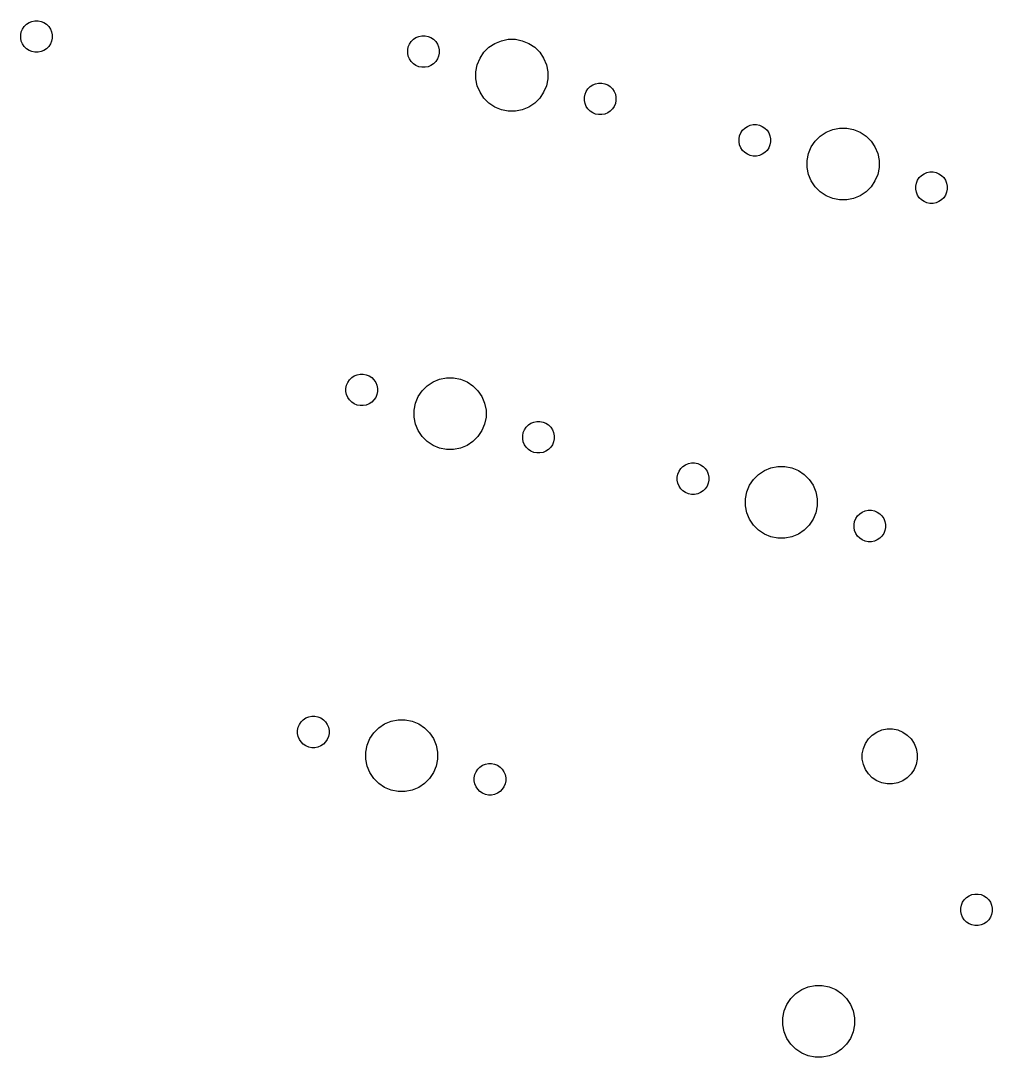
# Model space of a CAD drawing. Extents: x -26.1 to -7.5, y -7.6 to -2.3.
# Drawn here: x -19.112 to -16.988, y -7.202 to -4.936 of the extents above; entities that cross this region are included whole.
import ezdxf

# ---------------------------------------------------------------- set-up
doc = ezdxf.new("R2010")
doc.units = 0
doc.header["$MEASUREMENT"] = 0
doc.layers.add('BLACK', color=7, linetype='CONTINUOUS')

msp = doc.modelspace()

# ---------------------------------------------------------------- linework, layer by layer
at = {"layer": 'BLACK', "linetype": 'CONTINUOUS'}
for p, q in [((-19.0995, -4.94324), (-19.0938, -4.93947)), ((-19.0938, -4.93947), (-19.0875, -4.93688)), ((-19.0875, -4.93688), (-19.0809, -4.93555)), ((-19.0809, -4.93555), (-19.0741, -4.93555)), ((-19.0741, -4.93555), (-19.0675, -4.93688)), ((-19.0675, -4.93688), (-19.0612, -4.93947)), ((-19.0612, -4.93947), (-19.0555, -4.94324)), ((-19.1119, -4.96661), (-19.1106, -4.95995)), ((-19.1106, -4.95995), (-19.108, -4.95368)), ((-19.108, -4.95368), (-19.1043, -4.94804)), ((-19.1043, -4.94804), (-19.0995, -4.94324)), ((-19.0555, -4.94324), (-19.0507, -4.94804)), ((-19.0507, -4.94804), (-19.047, -4.95368)), ((-19.047, -4.95368), (-19.0444, -4.95995)), ((-19.0444, -4.95995), (-19.0431, -4.96661)), ((-19.1119, -4.97339), (-19.1119, -4.96661)), ((-19.1106, -4.98005), (-19.1119, -4.97339)), ((-19.108, -4.98632), (-19.1106, -4.98005)), ((-19.1043, -4.99196), (-19.108, -4.98632)), ((-19.047, -4.98632), (-19.0507, -4.99196)), ((-19.0444, -4.98005), (-19.047, -4.98632)), ((-19.0431, -4.97339), (-19.0444, -4.98005)), ((-19.0431, -4.96661), (-19.0431, -4.97339)), ((-18.2645, -4.99287), (-18.2619, -4.9866)), ((-18.2619, -4.9866), (-18.2581, -4.98096)), ((-18.2581, -4.98096), (-18.2533, -4.97616)), ((-18.2533, -4.97616), (-18.2477, -4.97239)), ((-18.2477, -4.97239), (-18.2414, -4.9698)), ((-18.2414, -4.9698), (-18.2347, -4.96847)), ((-18.2347, -4.96847), (-18.2279, -4.96847)), ((-18.2279, -4.96847), (-18.2213, -4.9698)), ((-18.2213, -4.9698), (-18.215, -4.97239)), ((-18.215, -4.97239), (-18.2094, -4.97616)), ((-18.2094, -4.97616), (-18.2046, -4.98096)), ((-18.2046, -4.98096), (-18.2008, -4.9866)), ((-18.2008, -4.9866), (-18.1982, -4.99287)), ((-18.0882, -4.99371), (-18.0753, -4.98512)), ((-18.0753, -4.98512), (-18.061, -4.9792)), ((-18.061, -4.9792), (-18.0459, -4.97619)), ((-18.0459, -4.97619), (-18.0304, -4.97619)), ((-18.0304, -4.97619), (-18.0153, -4.9792)), ((-18.0153, -4.9792), (-18.001, -4.98512)), ((-18.001, -4.98512), (-17.9881, -4.99371)), ((-19.0995, -4.99676), (-19.1043, -4.99196)), ((-19.0938, -5.00053), (-19.0995, -4.99676)), ((-19.0875, -5.00312), (-19.0938, -5.00053)), ((-19.0809, -5.00445), (-19.0875, -5.00312)), ((-19.0741, -5.00445), (-19.0809, -5.00445)), ((-19.0675, -5.00312), (-19.0741, -5.00445)), ((-19.0612, -5.00053), (-19.0675, -5.00312)), ((-19.0555, -4.99676), (-19.0612, -5.00053)), ((-19.0507, -4.99196), (-19.0555, -4.99676)), ((-18.2658, -4.99953), (-18.2645, -4.99287)), ((-18.2658, -5.00631), (-18.2658, -4.99953)), ((-18.2645, -5.01297), (-18.2658, -5.00631)), ((-18.1982, -4.99287), (-18.1969, -4.99953)), ((-18.1969, -5.00631), (-18.1982, -5.01297)), ((-18.1969, -4.99953), (-18.1969, -5.00631)), ((-18.1077, -5.0175), (-18.0991, -5.00464)), ((-18.0991, -5.00464), (-18.0882, -4.99371)), ((-17.9881, -4.99371), (-17.9772, -5.00464)), ((-17.9772, -5.00464), (-17.9686, -5.0175)), ((-18.2619, -5.01924), (-18.2645, -5.01297)), ((-18.2581, -5.02488), (-18.2619, -5.01924)), ((-18.2533, -5.02968), (-18.2581, -5.02488)), ((-18.2477, -5.03345), (-18.2533, -5.02968)), ((-18.2094, -5.02968), (-18.215, -5.03345)), ((-18.2046, -5.02488), (-18.2094, -5.02968)), ((-18.2008, -5.01924), (-18.2046, -5.02488)), ((-18.1982, -5.01297), (-18.2008, -5.01924)), ((-18.1166, -5.04695), (-18.1136, -5.03179)), ((-18.1136, -5.03179), (-18.1077, -5.0175)), ((-17.9686, -5.0175), (-17.9627, -5.03179)), ((-17.9627, -5.03179), (-17.9596, -5.04695)), ((-18.2414, -5.03605), (-18.2477, -5.03345)), ((-18.2347, -5.03737), (-18.2414, -5.03605)), ((-18.2279, -5.03737), (-18.2347, -5.03737)), ((-18.2213, -5.03605), (-18.2279, -5.03737)), ((-18.215, -5.03345), (-18.2213, -5.03605)), ((-18.1166, -5.06242), (-18.1166, -5.04695)), ((-17.9596, -5.04695), (-17.9596, -5.06242)), ((-18.1136, -5.07758), (-18.1166, -5.06242)), ((-18.1077, -5.09187), (-18.1136, -5.07758)), ((-17.9627, -5.07758), (-17.9686, -5.09187)), ((-17.9596, -5.06242), (-17.9627, -5.07758)), ((-17.8669, -5.07969), (-17.8613, -5.07592)), ((-17.8613, -5.07592), (-17.855, -5.07332)), ((-17.855, -5.07332), (-17.8484, -5.072)), ((-17.8484, -5.072), (-17.8416, -5.072)), ((-17.8416, -5.072), (-17.8349, -5.07332)), ((-17.8349, -5.07332), (-17.8286, -5.07592)), ((-17.8286, -5.07592), (-17.823, -5.07969)), ((-18.0991, -5.10473), (-18.1077, -5.09187)), ((-17.9686, -5.09187), (-17.9772, -5.10473)), ((-17.8794, -5.10306), (-17.8781, -5.0964)), ((-17.8781, -5.0964), (-17.8755, -5.09013)), ((-17.8755, -5.09013), (-17.8717, -5.08449)), ((-17.8717, -5.08449), (-17.8669, -5.07969)), ((-17.823, -5.07969), (-17.8182, -5.08449)), ((-17.8182, -5.08449), (-17.8144, -5.09013)), ((-17.8144, -5.09013), (-17.8118, -5.0964)), ((-17.8118, -5.0964), (-17.8105, -5.10306)), ((-18.0882, -5.11566), (-18.0991, -5.10473)), ((-18.0753, -5.12425), (-18.0882, -5.11566)), ((-17.9881, -5.11566), (-18.001, -5.12425)), ((-17.9772, -5.10473), (-17.9881, -5.11566)), ((-17.8794, -5.10984), (-17.8794, -5.10306)), ((-17.8781, -5.1165), (-17.8794, -5.10984)), ((-17.8755, -5.12277), (-17.8781, -5.1165)), ((-17.8717, -5.12841), (-17.8755, -5.12277)), ((-17.8144, -5.12277), (-17.8182, -5.12841)), ((-17.8118, -5.1165), (-17.8144, -5.12277)), ((-17.8105, -5.10984), (-17.8118, -5.1165)), ((-17.8105, -5.10306), (-17.8105, -5.10984)), ((-18.061, -5.13017), (-18.0753, -5.12425)), ((-18.0459, -5.13319), (-18.061, -5.13017)), ((-18.0304, -5.13319), (-18.0459, -5.13319)), ((-18.0153, -5.13017), (-18.0304, -5.13319)), ((-18.001, -5.12425), (-18.0153, -5.13017)), ((-17.8669, -5.13321), (-17.8717, -5.12841)), ((-17.8613, -5.13698), (-17.8669, -5.13321)), ((-17.855, -5.13957), (-17.8613, -5.13698)), ((-17.8484, -5.1409), (-17.855, -5.13957)), ((-17.8416, -5.1409), (-17.8484, -5.1409)), ((-17.8349, -5.13957), (-17.8416, -5.1409)), ((-17.8286, -5.13698), (-17.8349, -5.13957)), ((-17.823, -5.13321), (-17.8286, -5.13698)), ((-17.8182, -5.12841), (-17.823, -5.13321)), ((-17.5289, -5.17028), (-17.5232, -5.16651)), ((-17.5232, -5.16651), (-17.5169, -5.16391)), ((-17.5169, -5.16391), (-17.5103, -5.16259)), ((-17.5103, -5.16259), (-17.5035, -5.16259)), ((-17.5035, -5.16259), (-17.4968, -5.16391)), ((-17.4968, -5.16391), (-17.4906, -5.16651)), ((-17.4906, -5.16651), (-17.4849, -5.17028)), ((-17.5413, -5.19364), (-17.54, -5.18699)), ((-17.54, -5.18699), (-17.5374, -5.18072)), ((-17.5374, -5.18072), (-17.5336, -5.17508)), ((-17.5336, -5.17508), (-17.5289, -5.17028)), ((-17.4849, -5.17028), (-17.4801, -5.17508)), ((-17.4801, -5.17508), (-17.4764, -5.18072)), ((-17.4764, -5.18072), (-17.4738, -5.18699)), ((-17.4738, -5.18699), (-17.4724, -5.19364)), ((-17.3747, -5.19876), (-17.3637, -5.18782)), ((-17.3637, -5.18782), (-17.3509, -5.17923)), ((-17.3509, -5.17923), (-17.3366, -5.17332)), ((-17.3366, -5.17332), (-17.3214, -5.1703)), ((-17.3214, -5.1703), (-17.306, -5.1703)), ((-17.306, -5.1703), (-17.2908, -5.17332)), ((-17.2908, -5.17332), (-17.2765, -5.17923)), ((-17.2765, -5.17923), (-17.2637, -5.18782)), ((-17.2637, -5.18782), (-17.2527, -5.19876)), ((-17.5413, -5.20043), (-17.5413, -5.19364)), ((-17.54, -5.20708), (-17.5413, -5.20043)), ((-17.5374, -5.21335), (-17.54, -5.20708)), ((-17.5336, -5.219), (-17.5374, -5.21335)), ((-17.4764, -5.21335), (-17.4801, -5.219)), ((-17.4738, -5.20708), (-17.4764, -5.21335)), ((-17.4724, -5.20043), (-17.4738, -5.20708)), ((-17.4724, -5.19364), (-17.4724, -5.20043)), ((-17.3892, -5.2259), (-17.3833, -5.21162)), ((-17.3833, -5.21162), (-17.3747, -5.19876)), ((-17.2527, -5.19876), (-17.2441, -5.21162)), ((-17.2441, -5.21162), (-17.2382, -5.2259)), ((-17.5289, -5.22379), (-17.5336, -5.219)), ((-17.5232, -5.22756), (-17.5289, -5.22379)), ((-17.5169, -5.23016), (-17.5232, -5.22756)), ((-17.5103, -5.23148), (-17.5169, -5.23016)), ((-17.5035, -5.23148), (-17.5103, -5.23148)), ((-17.4968, -5.23016), (-17.5035, -5.23148)), ((-17.4906, -5.22756), (-17.4968, -5.23016)), ((-17.4849, -5.22379), (-17.4906, -5.22756)), ((-17.4801, -5.219), (-17.4849, -5.22379)), ((-17.3922, -5.24107), (-17.3892, -5.2259)), ((-17.2382, -5.2259), (-17.2352, -5.24107)), ((-17.3922, -5.25653), (-17.3922, -5.24107)), ((-17.3892, -5.2717), (-17.3922, -5.25653)), ((-17.2352, -5.25653), (-17.2382, -5.2717)), ((-17.2352, -5.24107), (-17.2352, -5.25653)), ((-17.3833, -5.28598), (-17.3892, -5.2717)), ((-17.2382, -5.2717), (-17.2441, -5.28598)), ((-17.151, -5.28425), (-17.1473, -5.2786)), ((-17.1473, -5.2786), (-17.1425, -5.2738)), ((-17.1425, -5.2738), (-17.1368, -5.27003)), ((-17.1368, -5.27003), (-17.1306, -5.26744)), ((-17.1306, -5.26744), (-17.1239, -5.26611)), ((-17.1239, -5.26611), (-17.1171, -5.26611)), ((-17.1171, -5.26611), (-17.1105, -5.26744)), ((-17.1105, -5.26744), (-17.1042, -5.27003)), ((-17.1042, -5.27003), (-17.0986, -5.2738)), ((-17.0986, -5.2738), (-17.0938, -5.2786)), ((-17.0938, -5.2786), (-17.09, -5.28425)), ((-17.3747, -5.29884), (-17.3833, -5.28598)), ((-17.3637, -5.30977), (-17.3747, -5.29884)), ((-17.2527, -5.29884), (-17.2637, -5.30977)), ((-17.2441, -5.28598), (-17.2527, -5.29884)), ((-17.155, -5.29717), (-17.1536, -5.29051)), ((-17.155, -5.30396), (-17.155, -5.29717)), ((-17.1536, -5.31061), (-17.155, -5.30396)), ((-17.1536, -5.29051), (-17.151, -5.28425)), ((-17.09, -5.28425), (-17.0874, -5.29051)), ((-17.0874, -5.29051), (-17.0861, -5.29717)), ((-17.0861, -5.30396), (-17.0874, -5.31061)), ((-17.0861, -5.29717), (-17.0861, -5.30396)), ((-17.3509, -5.31837), (-17.3637, -5.30977)), ((-17.3366, -5.32428), (-17.3509, -5.31837)), ((-17.3214, -5.3273), (-17.3366, -5.32428)), ((-17.2908, -5.32428), (-17.306, -5.3273)), ((-17.2765, -5.31837), (-17.2908, -5.32428)), ((-17.2637, -5.30977), (-17.2765, -5.31837)), ((-17.151, -5.31688), (-17.1536, -5.31061)), ((-17.1473, -5.32252), (-17.151, -5.31688)), ((-17.1425, -5.32732), (-17.1473, -5.32252)), ((-17.0938, -5.32252), (-17.0986, -5.32732)), ((-17.09, -5.31688), (-17.0938, -5.32252)), ((-17.0874, -5.31061), (-17.09, -5.31688)), ((-17.306, -5.3273), (-17.3214, -5.3273)), ((-17.1368, -5.33109), (-17.1425, -5.32732)), ((-17.1306, -5.33369), (-17.1368, -5.33109)), ((-17.1239, -5.33501), (-17.1306, -5.33369)), ((-17.1171, -5.33501), (-17.1239, -5.33501)), ((-17.1105, -5.33369), (-17.1171, -5.33501)), ((-17.1042, -5.33109), (-17.1105, -5.33369)), ((-17.0986, -5.32732), (-17.1042, -5.33109)), ((-18.3883, -5.71616), (-18.3827, -5.71239)), ((-18.3827, -5.71239), (-18.3764, -5.7098)), ((-18.3764, -5.7098), (-18.3697, -5.70847)), ((-18.3697, -5.70847), (-18.3629, -5.70847)), ((-18.3629, -5.70847), (-18.3563, -5.7098)), ((-18.3563, -5.7098), (-18.35, -5.71239)), ((-18.35, -5.71239), (-18.3444, -5.71616)), ((-18.4008, -5.73953), (-18.3995, -5.73287)), ((-18.3995, -5.73287), (-18.3969, -5.7266)), ((-18.3969, -5.7266), (-18.3931, -5.72096)), ((-18.3931, -5.72096), (-18.3883, -5.71616)), ((-18.3444, -5.71616), (-18.3396, -5.72096)), ((-18.3396, -5.72096), (-18.3358, -5.7266)), ((-18.3358, -5.7266), (-18.3332, -5.73287)), ((-18.3332, -5.73287), (-18.3319, -5.73953)), ((-18.2341, -5.74464), (-18.2232, -5.73371)), ((-18.2232, -5.73371), (-18.2103, -5.72512)), ((-18.2103, -5.72512), (-18.196, -5.7192)), ((-18.196, -5.7192), (-18.1809, -5.71619)), ((-18.1809, -5.71619), (-18.1654, -5.71619)), ((-18.1654, -5.71619), (-18.1503, -5.7192)), ((-18.1503, -5.7192), (-18.136, -5.72512)), ((-18.136, -5.72512), (-18.1231, -5.73371)), ((-18.1231, -5.73371), (-18.1122, -5.74464)), ((-18.4008, -5.74631), (-18.4008, -5.73953)), ((-18.3995, -5.75297), (-18.4008, -5.74631)), ((-18.3969, -5.75924), (-18.3995, -5.75297)), ((-18.3332, -5.75297), (-18.3358, -5.75924)), ((-18.3319, -5.74631), (-18.3332, -5.75297)), ((-18.3319, -5.73953), (-18.3319, -5.74631)), ((-18.2486, -5.77179), (-18.2427, -5.7575)), ((-18.2427, -5.7575), (-18.2341, -5.74464)), ((-18.1122, -5.74464), (-18.1036, -5.7575)), ((-18.1036, -5.7575), (-18.0977, -5.77179)), ((-18.3931, -5.76488), (-18.3969, -5.75924)), ((-18.3883, -5.76968), (-18.3931, -5.76488)), ((-18.3827, -5.77345), (-18.3883, -5.76968)), ((-18.3764, -5.77605), (-18.3827, -5.77345)), ((-18.3697, -5.77737), (-18.3764, -5.77605)), ((-18.3629, -5.77737), (-18.3697, -5.77737)), ((-18.3563, -5.77605), (-18.3629, -5.77737)), ((-18.35, -5.77345), (-18.3563, -5.77605)), ((-18.3444, -5.76968), (-18.35, -5.77345)), ((-18.3396, -5.76488), (-18.3444, -5.76968)), ((-18.3358, -5.75924), (-18.3396, -5.76488)), ((-18.2516, -5.78695), (-18.2486, -5.77179)), ((-18.0977, -5.77179), (-18.0946, -5.78695)), ((-18.2516, -5.80242), (-18.2516, -5.78695)), ((-18.2486, -5.81758), (-18.2516, -5.80242)), ((-18.0946, -5.80242), (-18.0977, -5.81758)), ((-18.0946, -5.78695), (-18.0946, -5.80242)), ((-18.2427, -5.83187), (-18.2486, -5.81758)), ((-18.0977, -5.81758), (-18.1036, -5.83187)), ((-18.0105, -5.83013), (-18.0067, -5.82449)), ((-18.0067, -5.82449), (-18.0019, -5.81969)), ((-18.0019, -5.81969), (-17.9963, -5.81592)), ((-17.9963, -5.81592), (-17.99, -5.81332)), ((-17.99, -5.81332), (-17.9834, -5.812)), ((-17.9834, -5.812), (-17.9766, -5.812)), ((-17.9766, -5.812), (-17.9699, -5.81332)), ((-17.9699, -5.81332), (-17.9636, -5.81592)), ((-17.9636, -5.81592), (-17.958, -5.81969)), ((-17.958, -5.81969), (-17.9532, -5.82449)), ((-17.9532, -5.82449), (-17.9494, -5.83013)), ((-18.2341, -5.84473), (-18.2427, -5.83187)), ((-18.2232, -5.85566), (-18.2341, -5.84473)), ((-18.1122, -5.84473), (-18.1231, -5.85566)), ((-18.1036, -5.83187), (-18.1122, -5.84473)), ((-18.0144, -5.84306), (-18.0131, -5.8364)), ((-18.0144, -5.84984), (-18.0144, -5.84306)), ((-18.0131, -5.8364), (-18.0105, -5.83013)), ((-17.9494, -5.83013), (-17.9468, -5.8364)), ((-17.9468, -5.8364), (-17.9455, -5.84306)), ((-17.9455, -5.84306), (-17.9455, -5.84984)), ((-18.2103, -5.86425), (-18.2232, -5.85566)), ((-18.196, -5.87017), (-18.2103, -5.86425)), ((-18.1809, -5.87319), (-18.196, -5.87017)), ((-18.1503, -5.87017), (-18.1654, -5.87319)), ((-18.136, -5.86425), (-18.1503, -5.87017)), ((-18.1231, -5.85566), (-18.136, -5.86425)), ((-18.0131, -5.8565), (-18.0144, -5.84984)), ((-18.0105, -5.86277), (-18.0131, -5.8565)), ((-18.0067, -5.86841), (-18.0105, -5.86277)), ((-18.0019, -5.87321), (-18.0067, -5.86841)), ((-17.9532, -5.86841), (-17.958, -5.87321)), ((-17.9494, -5.86277), (-17.9532, -5.86841)), ((-17.9468, -5.8565), (-17.9494, -5.86277)), ((-17.9455, -5.84984), (-17.9468, -5.8565)), ((-18.1654, -5.87319), (-18.1809, -5.87319)), ((-17.9963, -5.87698), (-18.0019, -5.87321)), ((-17.99, -5.87957), (-17.9963, -5.87698)), ((-17.9834, -5.8809), (-17.99, -5.87957)), ((-17.9766, -5.8809), (-17.9834, -5.8809)), ((-17.9699, -5.87957), (-17.9766, -5.8809)), ((-17.9636, -5.87698), (-17.9699, -5.87957)), ((-17.958, -5.87321), (-17.9636, -5.87698)), ((-17.6724, -5.92072), (-17.6686, -5.91508)), ((-17.6686, -5.91508), (-17.6639, -5.91028)), ((-17.6639, -5.91028), (-17.6582, -5.90651)), ((-17.6582, -5.90651), (-17.6519, -5.90391)), ((-17.6519, -5.90391), (-17.6453, -5.90259)), ((-17.6453, -5.90259), (-17.6385, -5.90259)), ((-17.6385, -5.90259), (-17.6318, -5.90391)), ((-17.6318, -5.90391), (-17.6256, -5.90651)), ((-17.6256, -5.90651), (-17.6199, -5.91028)), ((-17.6199, -5.91028), (-17.6151, -5.91508)), ((-17.6151, -5.91508), (-17.6114, -5.92072)), ((-17.4859, -5.91923), (-17.4716, -5.91332)), ((-17.4716, -5.91332), (-17.4564, -5.9103)), ((-17.4564, -5.9103), (-17.441, -5.9103)), ((-17.441, -5.9103), (-17.4258, -5.91332)), ((-17.4258, -5.91332), (-17.4115, -5.91923)), ((-17.6763, -5.93364), (-17.675, -5.92699)), ((-17.6763, -5.94043), (-17.6763, -5.93364)), ((-17.675, -5.92699), (-17.6724, -5.92072)), ((-17.6114, -5.92072), (-17.6088, -5.92699)), ((-17.6088, -5.92699), (-17.6074, -5.93364)), ((-17.6074, -5.93364), (-17.6074, -5.94043)), ((-17.5183, -5.95162), (-17.5097, -5.93876)), ((-17.5097, -5.93876), (-17.4987, -5.92782)), ((-17.4987, -5.92782), (-17.4859, -5.91923)), ((-17.4115, -5.91923), (-17.3987, -5.92782)), ((-17.3987, -5.92782), (-17.3877, -5.93876)), ((-17.3877, -5.93876), (-17.3791, -5.95162)), ((-17.675, -5.94708), (-17.6763, -5.94043)), ((-17.6724, -5.95335), (-17.675, -5.94708)), ((-17.6686, -5.959), (-17.6724, -5.95335)), ((-17.6639, -5.96379), (-17.6686, -5.959)), ((-17.6151, -5.959), (-17.6199, -5.96379)), ((-17.6114, -5.95335), (-17.6151, -5.959)), ((-17.6088, -5.94708), (-17.6114, -5.95335)), ((-17.6074, -5.94043), (-17.6088, -5.94708)), ((-17.5242, -5.9659), (-17.5183, -5.95162)), ((-17.3791, -5.95162), (-17.3732, -5.9659)), ((-17.6582, -5.96756), (-17.6639, -5.96379)), ((-17.6519, -5.97016), (-17.6582, -5.96756)), ((-17.6453, -5.97148), (-17.6519, -5.97016)), ((-17.6385, -5.97148), (-17.6453, -5.97148)), ((-17.6318, -5.97016), (-17.6385, -5.97148)), ((-17.6256, -5.96756), (-17.6318, -5.97016)), ((-17.6199, -5.96379), (-17.6256, -5.96756)), ((-17.5272, -5.98107), (-17.5242, -5.9659)), ((-17.5272, -5.99653), (-17.5272, -5.98107)), ((-17.3732, -5.9659), (-17.3702, -5.98107)), ((-17.3702, -5.98107), (-17.3702, -5.99653)), ((-17.5242, -6.0117), (-17.5272, -5.99653)), ((-17.3702, -5.99653), (-17.3732, -6.0117)), ((-17.2656, -6.00744), (-17.2589, -6.00611)), ((-17.2589, -6.00611), (-17.2521, -6.00611)), ((-17.2521, -6.00611), (-17.2455, -6.00744)), ((-17.5183, -6.02598), (-17.5242, -6.0117)), ((-17.5097, -6.03884), (-17.5183, -6.02598)), ((-17.3791, -6.02598), (-17.3877, -6.03884)), ((-17.3732, -6.0117), (-17.3791, -6.02598)), ((-17.2886, -6.03051), (-17.286, -6.02425)), ((-17.286, -6.02425), (-17.2823, -6.0186)), ((-17.2823, -6.0186), (-17.2775, -6.0138)), ((-17.2775, -6.0138), (-17.2718, -6.01003)), ((-17.2718, -6.01003), (-17.2656, -6.00744)), ((-17.2455, -6.00744), (-17.2392, -6.01003)), ((-17.2392, -6.01003), (-17.2336, -6.0138)), ((-17.2336, -6.0138), (-17.2288, -6.0186)), ((-17.2288, -6.0186), (-17.225, -6.02425)), ((-17.225, -6.02425), (-17.2224, -6.03051)), ((-17.4987, -6.04977), (-17.5097, -6.03884)), ((-17.4859, -6.05837), (-17.4987, -6.04977)), ((-17.3987, -6.04977), (-17.4115, -6.05837)), ((-17.3877, -6.03884), (-17.3987, -6.04977)), ((-17.29, -6.03717), (-17.2886, -6.03051)), ((-17.29, -6.04396), (-17.29, -6.03717)), ((-17.2886, -6.05061), (-17.29, -6.04396)), ((-17.286, -6.05688), (-17.2886, -6.05061)), ((-17.2224, -6.05061), (-17.225, -6.05688)), ((-17.2224, -6.03051), (-17.2211, -6.03717)), ((-17.2211, -6.04396), (-17.2224, -6.05061)), ((-17.2211, -6.03717), (-17.2211, -6.04396)), ((-17.4716, -6.06428), (-17.4859, -6.05837)), ((-17.4564, -6.0673), (-17.4716, -6.06428)), ((-17.441, -6.0673), (-17.4564, -6.0673)), ((-17.4258, -6.06428), (-17.441, -6.0673)), ((-17.4115, -6.05837), (-17.4258, -6.06428)), ((-17.2823, -6.06252), (-17.286, -6.05688)), ((-17.2775, -6.06732), (-17.2823, -6.06252)), ((-17.2718, -6.07109), (-17.2775, -6.06732)), ((-17.2656, -6.07369), (-17.2718, -6.07109)), ((-17.2589, -6.07501), (-17.2656, -6.07369)), ((-17.2521, -6.07501), (-17.2589, -6.07501)), ((-17.2455, -6.07369), (-17.2521, -6.07501)), ((-17.2392, -6.07109), (-17.2455, -6.07369)), ((-17.2336, -6.06732), (-17.2392, -6.07109)), ((-17.2288, -6.06252), (-17.2336, -6.06732)), ((-17.225, -6.05688), (-17.2288, -6.06252)), ((-18.4941, -6.46416), (-18.4885, -6.46039)), ((-18.4885, -6.46039), (-18.4822, -6.4578)), ((-18.4822, -6.4578), (-18.4756, -6.45647)), ((-18.4756, -6.45647), (-18.4688, -6.45647)), ((-18.4688, -6.45647), (-18.4621, -6.4578)), ((-18.4621, -6.4578), (-18.4559, -6.46039)), ((-18.4559, -6.46039), (-18.4502, -6.46416)), ((-18.5066, -6.48753), (-18.5053, -6.48087)), ((-18.5053, -6.48087), (-18.5027, -6.4746)), ((-18.5027, -6.4746), (-18.4989, -6.46896)), ((-18.4989, -6.46896), (-18.4941, -6.46416)), ((-18.4502, -6.46416), (-18.4454, -6.46896)), ((-18.4454, -6.46896), (-18.4417, -6.4746)), ((-18.4417, -6.4746), (-18.4391, -6.48087)), ((-18.4391, -6.48087), (-18.4377, -6.48753)), ((-18.34, -6.49264), (-18.329, -6.48171)), ((-18.329, -6.48171), (-18.3162, -6.47312)), ((-18.3162, -6.47312), (-18.3019, -6.4672)), ((-18.3019, -6.4672), (-18.2867, -6.46419)), ((-18.2867, -6.46419), (-18.2713, -6.46419)), ((-18.2713, -6.46419), (-18.2561, -6.4672)), ((-18.2561, -6.4672), (-18.2418, -6.47312)), ((-18.2418, -6.47312), (-18.229, -6.48171)), ((-18.229, -6.48171), (-18.218, -6.49264)), ((-18.5066, -6.49431), (-18.5066, -6.48753)), ((-18.5053, -6.50097), (-18.5066, -6.49431)), ((-18.5027, -6.50724), (-18.5053, -6.50097)), ((-18.4391, -6.50097), (-18.4417, -6.50724)), ((-18.4377, -6.49431), (-18.4391, -6.50097)), ((-18.4377, -6.48753), (-18.4377, -6.49431)), ((-18.3545, -6.51979), (-18.3486, -6.5055)), ((-18.3486, -6.5055), (-18.34, -6.49264)), ((-18.218, -6.49264), (-18.2094, -6.5055)), ((-18.2094, -6.5055), (-18.2035, -6.51979)), ((-17.2584, -6.50616), (-17.2501, -6.49781)), ((-17.2501, -6.49781), (-17.2402, -6.49124)), ((-17.2402, -6.49124), (-17.2293, -6.48672)), ((-17.2293, -6.48672), (-17.2177, -6.48441)), ((-17.2177, -6.48441), (-17.2059, -6.48441)), ((-17.2059, -6.48441), (-17.1943, -6.48672)), ((-17.1943, -6.48672), (-17.1834, -6.49124)), ((-17.1834, -6.49124), (-17.1736, -6.49781)), ((-17.1736, -6.49781), (-17.1652, -6.50616)), ((-18.4989, -6.51288), (-18.5027, -6.50724)), ((-18.4941, -6.51768), (-18.4989, -6.51288)), ((-18.4885, -6.52145), (-18.4941, -6.51768)), ((-18.4822, -6.52405), (-18.4885, -6.52145)), ((-18.4756, -6.52537), (-18.4822, -6.52405)), ((-18.4688, -6.52537), (-18.4756, -6.52537)), ((-18.4621, -6.52405), (-18.4688, -6.52537)), ((-18.4559, -6.52145), (-18.4621, -6.52405)), ((-18.4502, -6.51768), (-18.4559, -6.52145)), ((-18.4454, -6.51288), (-18.4502, -6.51768)), ((-18.4417, -6.50724), (-18.4454, -6.51288)), ((-18.3575, -6.53495), (-18.3545, -6.51979)), ((-18.2035, -6.51979), (-18.2005, -6.53495)), ((-17.2718, -6.5385), (-17.2695, -6.52691)), ((-17.2695, -6.52691), (-17.265, -6.51599)), ((-17.265, -6.51599), (-17.2584, -6.50616)), ((-17.1652, -6.50616), (-17.1586, -6.51599)), ((-17.1586, -6.51599), (-17.1541, -6.52691)), ((-17.1541, -6.52691), (-17.1518, -6.5385)), ((-18.3575, -6.55042), (-18.3575, -6.53495)), ((-18.3545, -6.56558), (-18.3575, -6.55042)), ((-18.2005, -6.55042), (-18.2035, -6.56558)), ((-18.2005, -6.53495), (-18.2005, -6.55042)), ((-17.2718, -6.55032), (-17.2718, -6.5385)), ((-17.2695, -6.56191), (-17.2718, -6.55032)), ((-17.1518, -6.55032), (-17.1541, -6.56191)), ((-17.1518, -6.5385), (-17.1518, -6.55032)), ((-18.3486, -6.57987), (-18.3545, -6.56558)), ((-18.2035, -6.56558), (-18.2094, -6.57987)), ((-18.1163, -6.57813), (-18.1126, -6.57249)), ((-18.1126, -6.57249), (-18.1078, -6.56769)), ((-18.1078, -6.56769), (-18.1021, -6.56392)), ((-18.1021, -6.56392), (-18.0959, -6.56132)), ((-18.0959, -6.56132), (-18.0892, -6.56)), ((-18.0892, -6.56), (-18.0824, -6.56)), ((-18.0824, -6.56), (-18.0758, -6.56132)), ((-18.0758, -6.56132), (-18.0695, -6.56392)), ((-18.0695, -6.56392), (-18.0639, -6.56769)), ((-18.0639, -6.56769), (-18.0591, -6.57249)), ((-18.0591, -6.57249), (-18.0553, -6.57813)), ((-17.265, -6.57283), (-17.2695, -6.56191)), ((-17.2584, -6.58266), (-17.265, -6.57283)), ((-17.1586, -6.57283), (-17.1652, -6.58266)), ((-17.1541, -6.56191), (-17.1586, -6.57283)), ((-18.34, -6.59273), (-18.3486, -6.57987)), ((-18.329, -6.60366), (-18.34, -6.59273)), ((-18.218, -6.59273), (-18.229, -6.60366)), ((-18.2094, -6.57987), (-18.218, -6.59273)), ((-18.1203, -6.59106), (-18.1189, -6.5844)), ((-18.1203, -6.59784), (-18.1203, -6.59106)), ((-18.1189, -6.5844), (-18.1163, -6.57813)), ((-18.0553, -6.57813), (-18.0527, -6.5844)), ((-18.0527, -6.5844), (-18.0514, -6.59106)), ((-18.0514, -6.59106), (-18.0514, -6.59784)), ((-17.2501, -6.59102), (-17.2584, -6.58266)), ((-17.2402, -6.59758), (-17.2501, -6.59102)), ((-17.1736, -6.59102), (-17.1834, -6.59758)), ((-17.1652, -6.58266), (-17.1736, -6.59102)), ((-18.3162, -6.61225), (-18.329, -6.60366)), ((-18.3019, -6.61817), (-18.3162, -6.61225)), ((-18.2867, -6.62119), (-18.3019, -6.61817)), ((-18.2561, -6.61817), (-18.2713, -6.62119)), ((-18.2418, -6.61225), (-18.2561, -6.61817)), ((-18.229, -6.60366), (-18.2418, -6.61225)), ((-18.1189, -6.6045), (-18.1203, -6.59784)), ((-18.1163, -6.61077), (-18.1189, -6.6045)), ((-18.1126, -6.61641), (-18.1163, -6.61077)), ((-18.1078, -6.62121), (-18.1126, -6.61641)), ((-18.0591, -6.61641), (-18.0639, -6.62121)), ((-18.0553, -6.61077), (-18.0591, -6.61641)), ((-18.0527, -6.6045), (-18.0553, -6.61077)), ((-18.0514, -6.59784), (-18.0527, -6.6045)), ((-17.2293, -6.6021), (-17.2402, -6.59758)), ((-17.2177, -6.60441), (-17.2293, -6.6021)), ((-17.2059, -6.60441), (-17.2177, -6.60441)), ((-17.1943, -6.6021), (-17.2059, -6.60441)), ((-17.1834, -6.59758), (-17.1943, -6.6021)), ((-18.2713, -6.62119), (-18.2867, -6.62119)), ((-18.1021, -6.62498), (-18.1078, -6.62121)), ((-18.0959, -6.62757), (-18.1021, -6.62498)), ((-18.0892, -6.6289), (-18.0959, -6.62757)), ((-18.0824, -6.6289), (-18.0892, -6.6289)), ((-18.0758, -6.62757), (-18.0824, -6.6289)), ((-18.0695, -6.62498), (-18.0758, -6.62757)), ((-18.0639, -6.62121), (-18.0695, -6.62498)), ((-17.0322, -6.8468), (-17.0256, -6.84547)), ((-17.0256, -6.84547), (-17.0188, -6.84547)), ((-17.0188, -6.84547), (-17.0121, -6.8468)), ((-17.0553, -6.86987), (-17.0527, -6.8636)), ((-17.0527, -6.8636), (-17.0489, -6.85796)), ((-17.0489, -6.85796), (-17.0441, -6.85316)), ((-17.0441, -6.85316), (-17.0385, -6.84939)), ((-17.0385, -6.84939), (-17.0322, -6.8468)), ((-17.0121, -6.8468), (-17.0059, -6.84939)), ((-17.0059, -6.84939), (-17.0002, -6.85316)), ((-17.0002, -6.85316), (-16.9954, -6.85796)), ((-16.9954, -6.85796), (-16.9917, -6.8636)), ((-16.9917, -6.8636), (-16.9891, -6.86987)), ((-17.0566, -6.87653), (-17.0553, -6.86987)), ((-17.0566, -6.88331), (-17.0566, -6.87653)), ((-17.0553, -6.88997), (-17.0566, -6.88331)), ((-17.0527, -6.89624), (-17.0553, -6.88997)), ((-16.9891, -6.88997), (-16.9917, -6.89624)), ((-16.9891, -6.86987), (-16.9877, -6.87653)), ((-16.9877, -6.88331), (-16.9891, -6.88997)), ((-16.9877, -6.87653), (-16.9877, -6.88331)), ((-17.0489, -6.90188), (-17.0527, -6.89624)), ((-17.0441, -6.90668), (-17.0489, -6.90188)), ((-17.0385, -6.91045), (-17.0441, -6.90668)), ((-17.0322, -6.91305), (-17.0385, -6.91045)), ((-17.0256, -6.91437), (-17.0322, -6.91305)), ((-17.0121, -6.91305), (-17.0188, -6.91437)), ((-17.0059, -6.91045), (-17.0121, -6.91305)), ((-17.0002, -6.90668), (-17.0059, -6.91045)), ((-16.9954, -6.90188), (-17.0002, -6.90668)), ((-16.9917, -6.89624), (-16.9954, -6.90188)), ((-17.0188, -6.91437), (-17.0256, -6.91437)), ((-17.4043, -7.0544), (-17.39, -7.04848)), ((-17.39, -7.04848), (-17.3748, -7.04547)), ((-17.3748, -7.04547), (-17.3594, -7.04547)), ((-17.3594, -7.04547), (-17.3442, -7.04848)), ((-17.3442, -7.04848), (-17.3299, -7.0544)), ((-17.4281, -7.07393), (-17.4171, -7.06299)), ((-17.4171, -7.06299), (-17.4043, -7.0544)), ((-17.3299, -7.0544), (-17.3171, -7.06299)), ((-17.3171, -7.06299), (-17.3061, -7.07393)), ((-17.4426, -7.10107), (-17.4367, -7.08678)), ((-17.4367, -7.08678), (-17.4281, -7.07393)), ((-17.3061, -7.07393), (-17.2975, -7.08678)), ((-17.2975, -7.08678), (-17.2916, -7.10107)), ((-17.4456, -7.11623), (-17.4426, -7.10107)), ((-17.4456, -7.1317), (-17.4456, -7.11623)), ((-17.2916, -7.10107), (-17.2886, -7.11623)), ((-17.2886, -7.11623), (-17.2886, -7.1317)), ((-17.4426, -7.14686), (-17.4456, -7.1317)), ((-17.2886, -7.1317), (-17.2916, -7.14686)), ((-17.4367, -7.16115), (-17.4426, -7.14686)), ((-17.4281, -7.17401), (-17.4367, -7.16115)), ((-17.2975, -7.16115), (-17.3061, -7.17401)), ((-17.2916, -7.14686), (-17.2975, -7.16115)), ((-17.4171, -7.18494), (-17.4281, -7.17401)), ((-17.4043, -7.19353), (-17.4171, -7.18494)), ((-17.3171, -7.18494), (-17.3299, -7.19353)), ((-17.3061, -7.17401), (-17.3171, -7.18494)), ((-17.39, -7.19945), (-17.4043, -7.19353)), ((-17.3748, -7.20247), (-17.39, -7.19945)), ((-17.3594, -7.20247), (-17.3748, -7.20247)), ((-17.3442, -7.19945), (-17.3594, -7.20247)), ((-17.3299, -7.19353), (-17.3442, -7.19945))]:
    msp.add_line(p, q, dxfattribs=at)

doc.saveas('drawing.dxf')
